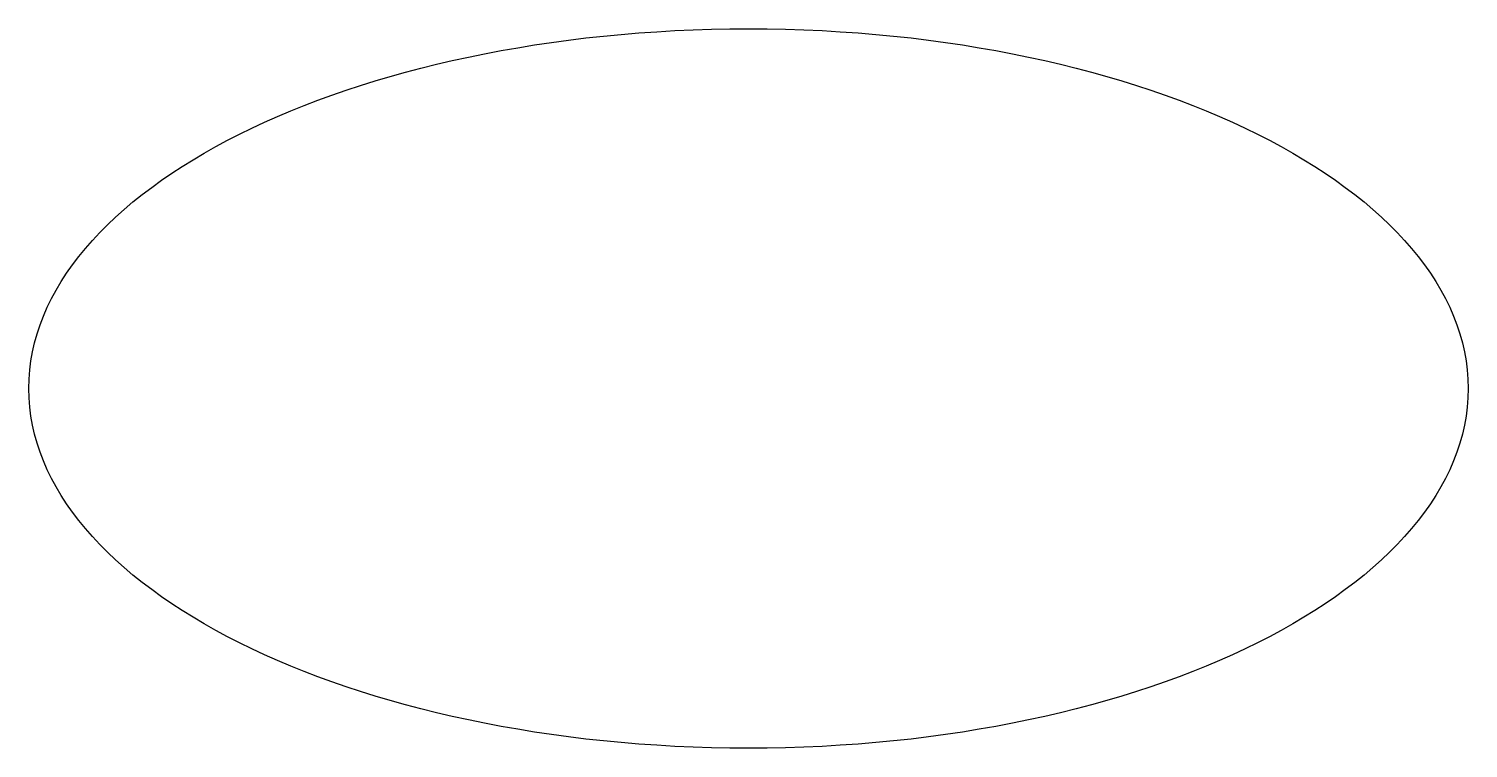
# Model space of a CAD drawing. Header units: metres. Extents: x -1000 to 1000, y -500 to 500.
import ezdxf

# ---------------------------------------------------------------- set-up
doc = ezdxf.new("R2010")
doc.units = ezdxf.units.M

msp = doc.modelspace()

# ---------------------------------------------------------------- linework, layer by layer
msp.add_ellipse((0, 0), major_axis=(1000, 0), ratio=0.5)

doc.saveas('drawing.dxf')
